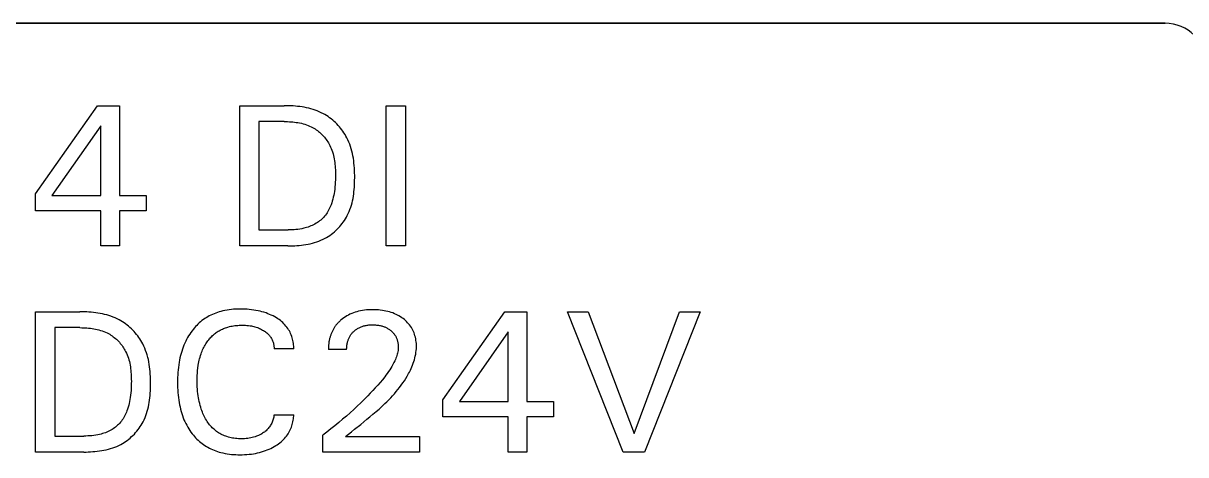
# Model space of a CAD drawing. Extents: x 10 to 879, y 6 to 221.
# Drawn here: x 653.17 to 663.47, y 189.8 to 193.62 of the extents above; entities that cross this region are included whole.
import ezdxf

# ---------------------------------------------------------------- set-up
doc = ezdxf.new("R2010")
doc.units = 0
doc.header["$LTSCALE"] = 5
doc.header["$MEASUREMENT"] = 0
doc.layers.get('0').update_dxf_attribs({"linetype": 'CONTINUOUS'})

msp = doc.modelspace()

# ---------------------------------------------------------------- linework, layer by layer
at = {"color": 7, "linetype": 'Continuous'}
for p, q in [((653.057, 193.624), (663.286, 193.624)), ((663.286, 193.624), (653.057, 193.624)), ((653.276, 192.111), (653.824, 192.893)), ((653.824, 192.893), (654.02, 192.893)), ((654.02, 192.893), (654.02, 192.097)), ((655.085, 191.651), (655.085, 192.893)), ((655.085, 192.893), (655.479, 192.893)), ((655.498, 192.893), (655.479, 192.893)), ((655.518, 192.893), (655.498, 192.893)), ((655.538, 192.892), (655.518, 192.893)), ((655.558, 192.891), (655.538, 192.892)), ((655.578, 192.889), (655.558, 192.891)), ((655.598, 192.887), (655.578, 192.889)), ((655.618, 192.885), (655.598, 192.887)), ((655.638, 192.882), (655.618, 192.885)), ((655.657, 192.879), (655.638, 192.882)), ((655.677, 192.875), (655.657, 192.879)), ((655.696, 192.871), (655.677, 192.875)), ((655.716, 192.866), (655.696, 192.871)), ((656.384, 191.651), (656.384, 192.893)), ((656.384, 192.893), (656.554, 192.893)), ((656.554, 192.893), (656.554, 191.651)), ((655.735, 192.86), (655.716, 192.866)), ((655.753, 192.854), (655.735, 192.86)), ((655.772, 192.847), (655.753, 192.854)), ((655.79, 192.839), (655.772, 192.847)), ((655.808, 192.831), (655.79, 192.839)), ((655.826, 192.822), (655.808, 192.831)), ((655.84, 192.814), (655.826, 192.822)), ((655.855, 192.805), (655.84, 192.814)), ((655.869, 192.796), (655.855, 192.805)), ((655.882, 192.786), (655.869, 192.796)), ((655.896, 192.776), (655.882, 192.786)), ((655.909, 192.765), (655.896, 192.776)), ((655.922, 192.754), (655.909, 192.765)), ((653.853, 192.716), (653.421, 192.097)), ((653.853, 192.097), (653.853, 192.716)), ((655.255, 192.752), (655.255, 191.792)), ((655.479, 192.752), (655.255, 192.752)), ((655.479, 192.752), (655.494, 192.752)), ((655.494, 192.752), (655.509, 192.752)), ((655.509, 192.752), (655.525, 192.751)), ((655.525, 192.751), (655.54, 192.75)), ((655.54, 192.75), (655.555, 192.749)), ((655.555, 192.749), (655.571, 192.747)), ((655.571, 192.747), (655.586, 192.745)), ((655.586, 192.745), (655.601, 192.743)), ((655.601, 192.743), (655.616, 192.74)), ((655.616, 192.74), (655.631, 192.737)), ((655.631, 192.737), (655.646, 192.733)), ((655.646, 192.733), (655.661, 192.729)), ((655.661, 192.729), (655.676, 192.724)), ((655.676, 192.724), (655.69, 192.719)), ((655.69, 192.719), (655.704, 192.713)), ((655.704, 192.713), (655.718, 192.707)), ((655.718, 192.707), (655.731, 192.7)), ((655.731, 192.7), (655.742, 192.694)), ((655.742, 192.694), (655.753, 192.687)), ((655.753, 192.687), (655.763, 192.68)), ((655.763, 192.68), (655.773, 192.673)), ((655.773, 192.673), (655.783, 192.665)), ((655.783, 192.665), (655.792, 192.658)), ((655.934, 192.743), (655.922, 192.754)), ((655.946, 192.731), (655.934, 192.743)), ((655.957, 192.719), (655.946, 192.731)), ((655.969, 192.706), (655.957, 192.719)), ((655.979, 192.693), (655.969, 192.706)), ((655.99, 192.68), (655.979, 192.693)), ((656, 192.666), (655.99, 192.68)), ((656.009, 192.652), (656, 192.666)), ((655.792, 192.658), (655.801, 192.649)), ((655.801, 192.649), (655.81, 192.641)), ((655.81, 192.641), (655.819, 192.632)), ((655.819, 192.632), (655.827, 192.623)), ((655.827, 192.623), (655.836, 192.613)), ((655.836, 192.613), (655.843, 192.604)), ((655.843, 192.604), (655.851, 192.594)), ((655.851, 192.594), (655.858, 192.584)), ((655.858, 192.584), (655.865, 192.573)), ((655.865, 192.573), (655.871, 192.563)), ((655.871, 192.563), (655.877, 192.552)), ((656.018, 192.638), (656.009, 192.652)), ((656.026, 192.624), (656.018, 192.638)), ((656.034, 192.609), (656.026, 192.624)), ((656.044, 192.59), (656.034, 192.609)), ((656.052, 192.571), (656.044, 192.59)), ((656.06, 192.551), (656.052, 192.571)), ((655.877, 192.552), (655.883, 192.541)), ((655.883, 192.541), (655.89, 192.527)), ((655.89, 192.527), (655.896, 192.513)), ((655.896, 192.513), (655.902, 192.498)), ((655.902, 192.498), (655.907, 192.483)), ((655.907, 192.483), (655.912, 192.468)), ((655.912, 192.468), (655.916, 192.452)), ((656.067, 192.531), (656.06, 192.551)), ((656.073, 192.511), (656.067, 192.531)), ((656.079, 192.49), (656.073, 192.511)), ((656.084, 192.469), (656.079, 192.49)), ((656.088, 192.448), (656.084, 192.469)), ((655.916, 192.452), (655.919, 192.437)), ((655.919, 192.437), (655.922, 192.421)), ((655.922, 192.421), (655.925, 192.406)), ((655.925, 192.406), (655.927, 192.39)), ((655.927, 192.39), (655.929, 192.374)), ((655.929, 192.374), (655.931, 192.358)), ((655.931, 192.358), (655.932, 192.342)), ((656.092, 192.427), (656.088, 192.448)), ((656.095, 192.406), (656.092, 192.427)), ((656.097, 192.385), (656.095, 192.406)), ((656.099, 192.363), (656.097, 192.385)), ((656.101, 192.341), (656.099, 192.363)), ((655.932, 192.342), (655.933, 192.326)), ((655.933, 192.326), (655.933, 192.31)), ((655.933, 192.31), (655.934, 192.294)), ((655.934, 192.257), (655.933, 192.236)), ((655.934, 192.294), (655.934, 192.278)), ((655.934, 192.278), (655.934, 192.257)), ((656.102, 192.32), (656.101, 192.341)), ((656.103, 192.298), (656.102, 192.32)), ((656.104, 192.276), (656.103, 192.298)), ((656.103, 192.233), (656.104, 192.254)), ((656.104, 192.254), (656.104, 192.276)), ((655.927, 192.153), (655.924, 192.133)), ((655.929, 192.174), (655.927, 192.153)), ((655.931, 192.195), (655.929, 192.174)), ((655.932, 192.215), (655.931, 192.195)), ((655.933, 192.236), (655.932, 192.215)), ((656.097, 192.131), (656.099, 192.151)), ((656.099, 192.151), (656.101, 192.172)), ((656.101, 192.172), (656.102, 192.192)), ((656.102, 192.192), (656.103, 192.213)), ((656.103, 192.213), (656.103, 192.233)), ((653.276, 191.962), (653.276, 192.111)), ((653.421, 192.097), (653.853, 192.097)), ((654.02, 192.097), (654.255, 192.097)), ((654.255, 192.097), (654.255, 191.962)), ((655.905, 192.048), (655.9, 192.031)), ((655.91, 192.065), (655.905, 192.048)), ((655.914, 192.082), (655.91, 192.065)), ((655.918, 192.099), (655.914, 192.082)), ((655.921, 192.116), (655.918, 192.099)), ((655.924, 192.133), (655.921, 192.116)), ((656.08, 192.031), (656.085, 192.051)), ((656.085, 192.051), (656.089, 192.071)), ((656.089, 192.071), (656.092, 192.091)), ((656.092, 192.091), (656.095, 192.111)), ((656.095, 192.111), (656.097, 192.131)), ((653.853, 191.962), (653.276, 191.962)), ((653.853, 191.651), (653.853, 191.962)), ((654.02, 191.962), (654.02, 191.651)), ((654.255, 191.962), (654.02, 191.962)), ((655.86, 191.945), (655.853, 191.934)), ((655.867, 191.956), (655.86, 191.945)), ((655.873, 191.968), (655.867, 191.956)), ((655.879, 191.979), (655.873, 191.968)), ((655.884, 191.991), (655.879, 191.979)), ((655.889, 192.003), (655.884, 191.991)), ((655.894, 192.015), (655.889, 192.003)), ((655.9, 192.031), (655.894, 192.015)), ((656.047, 191.937), (656.055, 191.955)), ((656.055, 191.955), (656.062, 191.974)), ((656.062, 191.974), (656.069, 191.993)), ((656.069, 191.993), (656.075, 192.012)), ((656.075, 192.012), (656.08, 192.031)), ((655.74, 191.838), (655.728, 191.832)), ((655.751, 191.844), (655.74, 191.838)), ((655.763, 191.851), (655.751, 191.844)), ((655.773, 191.857), (655.763, 191.851)), ((655.783, 191.864), (655.773, 191.857)), ((655.793, 191.872), (655.783, 191.864)), ((655.803, 191.879), (655.793, 191.872)), ((655.812, 191.888), (655.803, 191.879)), ((655.821, 191.896), (655.812, 191.888)), ((655.829, 191.905), (655.821, 191.896)), ((655.837, 191.914), (655.829, 191.905)), ((655.845, 191.924), (655.837, 191.914)), ((655.853, 191.934), (655.845, 191.924)), ((655.982, 191.835), (655.993, 191.849)), ((655.993, 191.849), (656.003, 191.862)), ((656.003, 191.862), (656.012, 191.876)), ((656.012, 191.876), (656.022, 191.89)), ((656.022, 191.89), (656.03, 191.904)), ((656.03, 191.904), (656.038, 191.919)), ((656.038, 191.919), (656.047, 191.937)), ((655.255, 191.792), (655.513, 191.792)), ((655.53, 191.792), (655.513, 191.792)), ((655.548, 191.793), (655.53, 191.792)), ((655.566, 191.794), (655.548, 191.793)), ((655.583, 191.795), (655.566, 191.794)), ((655.6, 191.797), (655.583, 191.795)), ((655.618, 191.8), (655.6, 191.797)), ((655.635, 191.803), (655.618, 191.8)), ((655.652, 191.807), (655.635, 191.803)), ((655.665, 191.81), (655.652, 191.807)), ((655.678, 191.813), (655.665, 191.81)), ((655.691, 191.817), (655.678, 191.813)), ((655.703, 191.822), (655.691, 191.817)), ((655.716, 191.827), (655.703, 191.822)), ((655.728, 191.832), (655.716, 191.827)), ((655.855, 191.726), (655.87, 191.735)), ((655.87, 191.735), (655.884, 191.744)), ((655.884, 191.744), (655.897, 191.754)), ((655.897, 191.754), (655.911, 191.764)), ((655.911, 191.764), (655.924, 191.775)), ((655.924, 191.775), (655.936, 191.786)), ((655.936, 191.786), (655.948, 191.798)), ((655.948, 191.798), (655.96, 191.81)), ((655.96, 191.81), (655.972, 191.823)), ((655.972, 191.823), (655.982, 191.835)), ((654.02, 191.651), (653.853, 191.651)), ((655.512, 191.651), (655.085, 191.651)), ((655.512, 191.651), (655.532, 191.651)), ((655.532, 191.651), (655.552, 191.652)), ((655.552, 191.652), (655.572, 191.652)), ((655.572, 191.652), (655.592, 191.654)), ((655.592, 191.654), (655.612, 191.655)), ((655.612, 191.655), (655.632, 191.657)), ((655.632, 191.657), (655.651, 191.66)), ((655.651, 191.66), (655.671, 191.663)), ((655.671, 191.663), (655.691, 191.666)), ((655.691, 191.666), (655.71, 191.67)), ((655.71, 191.67), (655.73, 191.675)), ((655.73, 191.675), (655.749, 191.681)), ((655.749, 191.681), (655.768, 191.687)), ((655.768, 191.687), (655.787, 191.693)), ((655.787, 191.693), (655.805, 191.701)), ((655.805, 191.701), (655.823, 191.709)), ((655.823, 191.709), (655.841, 191.718)), ((655.841, 191.718), (655.855, 191.726)), ((656.554, 191.651), (656.384, 191.651)), ((653.276, 189.824), (653.276, 191.066)), ((653.276, 191.066), (653.669, 191.066)), ((653.689, 191.066), (653.669, 191.066)), ((653.709, 191.066), (653.689, 191.066)), ((653.729, 191.065), (653.709, 191.066)), ((653.749, 191.064), (653.729, 191.065)), ((653.769, 191.063), (653.749, 191.064)), ((653.789, 191.061), (653.769, 191.063)), ((653.809, 191.058), (653.789, 191.061)), ((653.828, 191.055), (653.809, 191.058)), ((653.848, 191.052), (653.828, 191.055)), ((653.868, 191.048), (653.848, 191.052)), ((653.887, 191.044), (653.868, 191.048)), ((653.906, 191.039), (653.887, 191.044)), ((653.925, 191.033), (653.906, 191.039)), ((653.944, 191.027), (653.925, 191.033)), ((653.963, 191.02), (653.944, 191.027)), ((653.981, 191.013), (653.963, 191.02)), ((654.788, 191.014), (654.775, 191.006)), ((654.802, 191.022), (654.788, 191.014)), ((654.815, 191.03), (654.802, 191.022)), ((654.829, 191.037), (654.815, 191.03)), ((654.843, 191.044), (654.829, 191.037)), ((654.858, 191.05), (654.843, 191.044)), ((654.872, 191.055), (654.858, 191.05)), ((654.887, 191.061), (654.872, 191.055)), ((654.902, 191.065), (654.887, 191.061)), ((654.917, 191.07), (654.902, 191.065)), ((654.936, 191.075), (654.917, 191.07)), ((654.954, 191.079), (654.936, 191.075)), ((654.973, 191.082), (654.954, 191.079)), ((654.992, 191.085), (654.973, 191.082)), ((655.012, 191.087), (654.992, 191.085)), ((655.031, 191.089), (655.012, 191.087)), ((655.05, 191.09), (655.031, 191.089)), ((655.069, 191.091), (655.05, 191.09)), ((655.089, 191.091), (655.069, 191.091)), ((655.109, 191.091), (655.089, 191.091)), ((655.129, 191.09), (655.109, 191.091)), ((655.15, 191.089), (655.129, 191.09)), ((655.17, 191.087), (655.15, 191.089)), ((655.19, 191.085), (655.17, 191.087)), ((655.21, 191.082), (655.19, 191.085)), ((655.229, 191.079), (655.21, 191.082)), ((655.247, 191.076), (655.229, 191.079)), ((655.265, 191.072), (655.247, 191.076)), ((655.282, 191.067), (655.265, 191.072)), ((655.3, 191.062), (655.282, 191.067)), ((655.318, 191.056), (655.3, 191.062)), ((655.334, 191.05), (655.318, 191.056)), ((655.349, 191.044), (655.334, 191.05)), ((655.365, 191.037), (655.349, 191.044)), ((655.38, 191.03), (655.365, 191.037)), ((655.395, 191.021), (655.38, 191.03)), ((655.41, 191.013), (655.395, 191.021)), ((656.008, 191.014), (655.996, 191.005)), ((656.021, 191.023), (656.008, 191.014)), ((656.034, 191.031), (656.021, 191.023)), ((656.048, 191.038), (656.034, 191.031)), ((656.062, 191.045), (656.048, 191.038)), ((656.077, 191.052), (656.062, 191.045)), ((656.092, 191.058), (656.077, 191.052)), ((656.107, 191.063), (656.092, 191.058)), ((656.123, 191.067), (656.107, 191.063)), ((656.138, 191.072), (656.123, 191.067)), ((656.154, 191.075), (656.138, 191.072)), ((656.172, 191.078), (656.154, 191.075)), ((656.19, 191.081), (656.172, 191.078)), ((656.207, 191.083), (656.19, 191.081)), ((656.225, 191.084), (656.207, 191.083)), ((656.243, 191.085), (656.225, 191.084)), ((656.261, 191.085), (656.243, 191.085)), ((656.279, 191.085), (656.261, 191.085)), ((656.296, 191.084), (656.279, 191.085)), ((656.314, 191.083), (656.296, 191.084)), ((656.331, 191.081), (656.314, 191.083)), ((656.349, 191.079), (656.331, 191.081)), ((656.366, 191.076), (656.349, 191.079)), ((656.381, 191.073), (656.366, 191.076)), ((656.397, 191.07), (656.381, 191.073)), ((656.412, 191.065), (656.397, 191.07)), ((656.427, 191.061), (656.412, 191.065)), ((656.442, 191.056), (656.427, 191.061)), ((656.456, 191.05), (656.442, 191.056)), ((656.47, 191.044), (656.456, 191.05)), ((656.483, 191.037), (656.47, 191.044)), ((656.496, 191.03), (656.483, 191.037)), ((656.509, 191.023), (656.496, 191.03)), ((656.521, 191.014), (656.509, 191.023)), ((656.533, 191.006), (656.521, 191.014)), ((656.886, 190.285), (657.434, 191.066)), ((657.434, 191.066), (657.63, 191.066)), ((657.63, 191.066), (657.63, 190.271)), ((658.483, 189.824), (657.99, 191.066)), ((657.99, 191.066), (658.174, 191.066)), ((658.174, 191.066), (658.581, 189.987)), ((658.581, 189.987), (658.982, 191.066)), ((659.166, 191.066), (658.673, 189.824)), ((658.982, 191.066), (659.166, 191.066)), ((653.446, 190.926), (653.446, 189.965)), ((653.669, 190.926), (653.446, 190.926)), ((653.669, 190.926), (653.685, 190.925)), ((653.685, 190.925), (653.7, 190.925)), ((653.7, 190.925), (653.715, 190.924)), ((653.715, 190.924), (653.731, 190.924)), ((653.731, 190.924), (653.746, 190.922)), ((653.746, 190.922), (653.762, 190.921)), ((653.762, 190.921), (653.777, 190.919)), ((653.777, 190.919), (653.792, 190.916)), ((653.792, 190.916), (653.807, 190.913)), ((653.807, 190.913), (653.822, 190.91)), ((653.999, 191.004), (653.981, 191.013)), ((654.017, 190.995), (653.999, 191.004)), ((654.031, 190.987), (654.017, 190.995)), ((654.046, 190.979), (654.031, 190.987)), ((654.06, 190.969), (654.046, 190.979)), ((654.073, 190.96), (654.06, 190.969)), ((654.087, 190.949), (654.073, 190.96)), ((654.1, 190.939), (654.087, 190.949)), ((654.112, 190.928), (654.1, 190.939)), ((654.125, 190.916), (654.112, 190.928)), ((654.137, 190.904), (654.125, 190.916)), ((654.673, 190.911), (654.663, 190.899)), ((654.683, 190.923), (654.673, 190.911)), ((654.693, 190.935), (654.683, 190.923)), ((654.704, 190.946), (654.693, 190.935)), ((654.715, 190.957), (654.704, 190.946)), ((654.726, 190.968), (654.715, 190.957)), ((654.738, 190.978), (654.726, 190.968)), ((654.75, 190.988), (654.738, 190.978)), ((654.763, 190.997), (654.75, 190.988)), ((654.775, 191.006), (654.763, 190.997)), ((654.922, 190.909), (654.931, 190.914)), ((654.931, 190.914), (654.941, 190.918)), ((654.941, 190.918), (654.951, 190.922)), ((654.951, 190.922), (654.96, 190.925)), ((654.96, 190.925), (654.97, 190.928)), ((654.97, 190.928), (654.98, 190.931)), ((654.98, 190.931), (654.993, 190.935)), ((654.993, 190.935), (655.005, 190.938)), ((655.005, 190.938), (655.018, 190.94)), ((655.018, 190.94), (655.03, 190.942)), ((655.03, 190.942), (655.043, 190.944)), ((655.043, 190.944), (655.055, 190.945)), ((655.055, 190.945), (655.068, 190.946)), ((655.068, 190.946), (655.081, 190.947)), ((655.081, 190.947), (655.093, 190.947)), ((655.093, 190.947), (655.106, 190.948)), ((655.106, 190.948), (655.121, 190.947)), ((655.121, 190.947), (655.135, 190.947)), ((655.135, 190.947), (655.149, 190.946)), ((655.149, 190.946), (655.164, 190.944)), ((655.164, 190.944), (655.178, 190.942)), ((655.178, 190.942), (655.189, 190.941)), ((655.189, 190.941), (655.199, 190.938)), ((655.199, 190.938), (655.21, 190.936)), ((655.21, 190.936), (655.22, 190.933)), ((655.22, 190.933), (655.231, 190.93)), ((655.231, 190.93), (655.241, 190.926)), ((655.241, 190.926), (655.251, 190.923)), ((655.251, 190.923), (655.26, 190.919)), ((655.26, 190.919), (655.269, 190.915)), ((655.269, 190.915), (655.279, 190.91)), ((655.422, 191.005), (655.41, 191.013)), ((655.433, 190.997), (655.422, 191.005)), ((655.445, 190.989), (655.433, 190.997)), ((655.456, 190.98), (655.445, 190.989)), ((655.466, 190.971), (655.456, 190.98)), ((655.476, 190.961), (655.466, 190.971)), ((655.486, 190.951), (655.476, 190.961)), ((655.495, 190.94), (655.486, 190.951)), ((655.503, 190.93), (655.495, 190.94)), ((655.511, 190.919), (655.503, 190.93)), ((655.518, 190.908), (655.511, 190.919)), ((655.915, 190.913), (655.912, 190.907)), ((655.918, 190.918), (655.915, 190.913)), ((655.921, 190.924), (655.918, 190.918)), ((655.925, 190.929), (655.921, 190.924)), ((655.928, 190.934), (655.925, 190.929)), ((655.931, 190.938), (655.928, 190.934)), ((655.935, 190.943), (655.931, 190.938)), ((655.938, 190.948), (655.935, 190.943)), ((655.942, 190.953), (655.938, 190.948)), ((655.946, 190.957), (655.942, 190.953)), ((655.95, 190.962), (655.946, 190.957)), ((655.954, 190.966), (655.95, 190.962)), ((655.958, 190.971), (655.954, 190.966)), ((655.962, 190.975), (655.958, 190.971)), ((655.966, 190.979), (655.962, 190.975)), ((655.971, 190.983), (655.966, 190.979)), ((655.975, 190.987), (655.971, 190.983)), ((655.979, 190.991), (655.975, 190.987)), ((655.984, 190.995), (655.979, 190.991)), ((655.996, 191.005), (655.984, 190.995)), ((656.117, 190.91), (656.123, 190.914)), ((656.123, 190.914), (656.129, 190.918)), ((656.129, 190.918), (656.135, 190.922)), ((656.135, 190.922), (656.142, 190.925)), ((656.142, 190.925), (656.148, 190.928)), ((656.148, 190.928), (656.155, 190.931)), ((656.155, 190.931), (656.162, 190.934)), ((656.162, 190.934), (656.169, 190.937)), ((656.169, 190.937), (656.176, 190.939)), ((656.176, 190.939), (656.183, 190.941)), ((656.183, 190.941), (656.19, 190.943)), ((656.19, 190.943), (656.197, 190.945)), ((656.197, 190.945), (656.205, 190.946)), ((656.205, 190.946), (656.213, 190.948)), ((656.213, 190.948), (656.221, 190.949)), ((656.221, 190.949), (656.229, 190.95)), ((656.229, 190.95), (656.237, 190.95)), ((656.237, 190.95), (656.245, 190.951)), ((656.245, 190.951), (656.253, 190.951)), ((656.253, 190.951), (656.261, 190.951)), ((656.261, 190.951), (656.27, 190.951)), ((656.27, 190.951), (656.279, 190.951)), ((656.279, 190.951), (656.288, 190.95)), ((656.288, 190.95), (656.297, 190.949)), ((656.297, 190.949), (656.306, 190.948)), ((656.306, 190.948), (656.315, 190.947)), ((656.315, 190.947), (656.324, 190.946)), ((656.324, 190.946), (656.331, 190.944)), ((656.331, 190.944), (656.338, 190.943)), ((656.338, 190.943), (656.345, 190.941)), ((656.345, 190.941), (656.351, 190.939)), ((656.351, 190.939), (656.358, 190.937)), ((656.358, 190.937), (656.365, 190.934)), ((656.365, 190.934), (656.371, 190.932)), ((656.371, 190.932), (656.378, 190.929)), ((656.378, 190.929), (656.384, 190.926)), ((656.384, 190.926), (656.39, 190.923)), ((656.39, 190.923), (656.396, 190.92)), ((656.396, 190.92), (656.401, 190.916)), ((656.401, 190.916), (656.407, 190.913)), ((656.407, 190.913), (656.413, 190.909)), ((656.544, 190.997), (656.533, 191.006)), ((656.554, 190.989), (656.544, 190.997)), ((656.564, 190.98), (656.554, 190.989)), ((656.573, 190.97), (656.564, 190.98)), ((656.582, 190.96), (656.573, 190.97)), ((656.591, 190.95), (656.582, 190.96)), ((656.599, 190.939), (656.591, 190.95)), ((656.606, 190.928), (656.599, 190.939)), ((656.613, 190.916), (656.606, 190.928)), ((656.619, 190.905), (656.613, 190.916)), ((653.822, 190.91), (653.837, 190.906)), ((653.837, 190.906), (653.852, 190.902)), ((653.852, 190.902), (653.866, 190.897)), ((653.866, 190.897), (653.881, 190.892)), ((653.881, 190.892), (653.895, 190.886)), ((653.895, 190.886), (653.909, 190.88)), ((653.909, 190.88), (653.922, 190.873)), ((653.922, 190.873), (653.933, 190.867)), ((653.933, 190.867), (653.943, 190.86)), ((653.943, 190.86), (653.954, 190.853)), ((653.954, 190.853), (653.964, 190.846)), ((653.964, 190.846), (653.973, 190.839)), ((653.973, 190.839), (653.983, 190.831)), ((653.983, 190.831), (653.992, 190.823)), ((653.992, 190.823), (654.001, 190.814)), ((654.001, 190.814), (654.01, 190.805)), ((654.148, 190.892), (654.137, 190.904)), ((654.159, 190.879), (654.148, 190.892)), ((654.17, 190.866), (654.159, 190.879)), ((654.181, 190.853), (654.17, 190.866)), ((654.19, 190.839), (654.181, 190.853)), ((654.2, 190.826), (654.19, 190.839)), ((654.209, 190.811), (654.2, 190.826)), ((654.217, 190.797), (654.209, 190.811)), ((654.614, 190.822), (654.606, 190.806)), ((654.623, 190.838), (654.614, 190.822)), ((654.632, 190.854), (654.623, 190.838)), ((654.642, 190.869), (654.632, 190.854)), ((654.653, 190.884), (654.642, 190.869)), ((654.663, 190.899), (654.653, 190.884)), ((654.797, 190.801), (654.803, 190.81)), ((654.803, 190.81), (654.81, 190.818)), ((654.81, 190.818), (654.816, 190.826)), ((654.816, 190.826), (654.823, 190.834)), ((654.823, 190.834), (654.83, 190.842)), ((654.83, 190.842), (654.838, 190.849)), ((654.838, 190.849), (654.845, 190.856)), ((654.845, 190.856), (654.853, 190.863)), ((654.853, 190.863), (654.861, 190.87)), ((654.861, 190.87), (654.869, 190.877)), ((654.869, 190.877), (654.877, 190.883)), ((654.877, 190.883), (654.886, 190.889)), ((654.886, 190.889), (654.895, 190.894)), ((654.895, 190.894), (654.904, 190.899)), ((654.904, 190.899), (654.913, 190.904)), ((654.913, 190.904), (654.922, 190.909)), ((655.279, 190.91), (655.288, 190.905)), ((655.288, 190.905), (655.296, 190.9)), ((655.296, 190.9), (655.303, 190.896)), ((655.303, 190.896), (655.31, 190.891)), ((655.31, 190.891), (655.317, 190.886)), ((655.317, 190.886), (655.324, 190.881)), ((655.324, 190.881), (655.33, 190.875)), ((655.33, 190.875), (655.336, 190.869)), ((655.336, 190.869), (655.342, 190.863)), ((655.342, 190.863), (655.348, 190.857)), ((655.348, 190.857), (655.353, 190.851)), ((655.353, 190.851), (655.357, 190.845)), ((655.357, 190.845), (655.362, 190.838)), ((655.362, 190.838), (655.366, 190.831)), ((655.366, 190.831), (655.369, 190.824)), ((655.369, 190.824), (655.373, 190.817)), ((655.373, 190.817), (655.376, 190.81)), ((655.376, 190.81), (655.379, 190.803)), ((655.525, 190.897), (655.518, 190.908)), ((655.531, 190.885), (655.525, 190.897)), ((655.536, 190.873), (655.531, 190.885)), ((655.542, 190.861), (655.536, 190.873)), ((655.546, 190.848), (655.542, 190.861)), ((655.55, 190.836), (655.546, 190.848)), ((655.553, 190.824), (655.55, 190.836)), ((655.556, 190.812), (655.553, 190.824)), ((655.559, 190.8), (655.556, 190.812)), ((655.878, 190.808), (655.876, 190.801)), ((655.879, 190.815), (655.878, 190.808)), ((655.88, 190.822), (655.879, 190.815)), ((655.882, 190.829), (655.88, 190.822)), ((655.884, 190.836), (655.882, 190.829)), ((655.885, 190.842), (655.884, 190.836)), ((655.887, 190.848), (655.885, 190.842)), ((655.889, 190.854), (655.887, 190.848)), ((655.891, 190.86), (655.889, 190.854)), ((655.893, 190.866), (655.891, 190.86)), ((655.896, 190.872), (655.893, 190.866)), ((655.898, 190.878), (655.896, 190.872)), ((655.901, 190.884), (655.898, 190.878)), ((655.903, 190.89), (655.901, 190.884)), ((655.906, 190.896), (655.903, 190.89)), ((655.909, 190.901), (655.906, 190.896)), ((655.912, 190.907), (655.909, 190.901)), ((656.043, 190.807), (656.045, 190.813)), ((656.045, 190.813), (656.047, 190.819)), ((656.047, 190.819), (656.049, 190.825)), ((656.049, 190.825), (656.052, 190.831)), ((656.052, 190.831), (656.054, 190.837)), ((656.054, 190.837), (656.057, 190.842)), ((656.057, 190.842), (656.06, 190.848)), ((656.06, 190.848), (656.064, 190.853)), ((656.064, 190.853), (656.067, 190.859)), ((656.067, 190.859), (656.07, 190.864)), ((656.07, 190.864), (656.074, 190.869)), ((656.074, 190.869), (656.078, 190.874)), ((656.078, 190.874), (656.082, 190.879)), ((656.082, 190.879), (656.086, 190.883)), ((656.086, 190.883), (656.091, 190.888)), ((656.091, 190.888), (656.095, 190.892)), ((656.095, 190.892), (656.101, 190.897)), ((656.101, 190.897), (656.106, 190.902)), ((656.106, 190.902), (656.112, 190.906)), ((656.112, 190.906), (656.117, 190.91)), ((656.413, 190.909), (656.418, 190.905)), ((656.418, 190.905), (656.423, 190.901)), ((656.423, 190.901), (656.428, 190.897)), ((656.428, 190.897), (656.433, 190.893)), ((656.433, 190.893), (656.437, 190.889)), ((656.437, 190.889), (656.441, 190.884)), ((656.441, 190.884), (656.445, 190.88)), ((656.445, 190.88), (656.449, 190.875)), ((656.449, 190.875), (656.453, 190.87)), ((656.453, 190.87), (656.457, 190.865)), ((656.457, 190.865), (656.46, 190.86)), ((656.46, 190.86), (656.464, 190.855)), ((656.464, 190.855), (656.467, 190.85)), ((656.467, 190.85), (656.47, 190.844)), ((656.47, 190.844), (656.472, 190.839)), ((656.472, 190.839), (656.475, 190.833)), ((656.475, 190.833), (656.477, 190.827)), ((656.477, 190.827), (656.479, 190.821)), ((656.479, 190.821), (656.481, 190.815)), ((656.481, 190.815), (656.483, 190.809)), ((656.483, 190.809), (656.484, 190.803)), ((656.625, 190.893), (656.619, 190.905)), ((656.63, 190.881), (656.625, 190.893)), ((656.634, 190.868), (656.63, 190.881)), ((656.638, 190.855), (656.634, 190.868)), ((656.642, 190.842), (656.638, 190.855)), ((656.645, 190.827), (656.642, 190.842)), ((656.647, 190.813), (656.645, 190.827)), ((656.649, 190.799), (656.647, 190.813)), ((657.464, 190.89), (657.032, 190.271)), ((657.464, 190.271), (657.464, 190.89)), ((654.01, 190.805), (654.018, 190.796)), ((654.018, 190.796), (654.026, 190.787)), ((654.026, 190.787), (654.034, 190.777)), ((654.034, 190.777), (654.042, 190.767)), ((654.042, 190.767), (654.049, 190.757)), ((654.049, 190.757), (654.056, 190.747)), ((654.056, 190.747), (654.062, 190.736)), ((654.062, 190.736), (654.068, 190.726)), ((654.068, 190.726), (654.074, 190.715)), ((654.074, 190.715), (654.081, 190.7)), ((654.225, 190.782), (654.217, 190.797)), ((654.234, 190.763), (654.225, 190.782)), ((654.243, 190.744), (654.234, 190.763)), ((654.251, 190.724), (654.243, 190.744)), ((654.258, 190.704), (654.251, 190.724)), ((654.571, 190.716), (654.565, 190.697)), ((654.577, 190.735), (654.571, 190.716)), ((654.584, 190.754), (654.577, 190.735)), ((654.591, 190.772), (654.584, 190.754)), ((654.598, 190.789), (654.591, 190.772)), ((654.606, 190.806), (654.598, 190.789)), ((654.742, 190.693), (654.747, 190.707)), ((654.747, 190.707), (654.752, 190.718)), ((654.752, 190.718), (654.756, 190.729)), ((654.756, 190.729), (654.761, 190.74)), ((654.761, 190.74), (654.767, 190.751)), ((654.767, 190.751), (654.772, 190.761)), ((654.772, 190.761), (654.778, 190.771)), ((654.778, 190.771), (654.784, 190.782)), ((654.784, 190.782), (654.79, 190.792)), ((654.79, 190.792), (654.797, 190.801)), ((655.379, 190.803), (655.381, 190.796)), ((655.381, 190.796), (655.383, 190.788)), ((655.383, 190.788), (655.385, 190.781)), ((655.385, 190.781), (655.386, 190.774)), ((655.386, 190.774), (655.387, 190.767)), ((655.387, 190.767), (655.388, 190.759)), ((655.388, 190.759), (655.389, 190.752)), ((655.389, 190.752), (655.389, 190.745)), ((655.389, 190.745), (655.389, 190.737)), ((655.563, 190.737), (655.389, 190.737)), ((655.561, 190.787), (655.559, 190.8)), ((655.562, 190.775), (655.561, 190.787)), ((655.563, 190.762), (655.562, 190.775)), ((655.563, 190.75), (655.563, 190.762)), ((655.563, 190.737), (655.563, 190.75)), ((655.872, 190.752), (655.871, 190.745)), ((655.871, 190.745), (655.871, 190.738)), ((655.871, 190.738), (655.871, 190.731)), ((656.032, 190.731), (655.871, 190.731)), ((655.873, 190.773), (655.872, 190.766)), ((655.872, 190.766), (655.872, 190.759)), ((655.872, 190.759), (655.872, 190.752)), ((655.874, 190.78), (655.873, 190.773)), ((655.875, 190.794), (655.874, 190.787)), ((655.874, 190.787), (655.874, 190.78)), ((655.876, 190.801), (655.875, 190.794)), ((656.032, 190.739), (656.033, 190.747)), ((656.032, 190.731), (656.032, 190.739)), ((656.033, 190.755), (656.034, 190.763)), ((656.033, 190.747), (656.033, 190.755)), ((656.034, 190.763), (656.035, 190.771)), ((656.035, 190.771), (656.036, 190.779)), ((656.036, 190.779), (656.038, 190.787)), ((656.038, 190.787), (656.039, 190.794)), ((656.039, 190.794), (656.041, 190.801)), ((656.041, 190.801), (656.043, 190.807)), ((656.484, 190.803), (656.486, 190.796)), ((656.486, 190.713), (656.484, 190.701)), ((656.486, 190.796), (656.487, 190.789)), ((656.488, 190.725), (656.486, 190.713)), ((656.487, 190.789), (656.488, 190.783)), ((656.488, 190.783), (656.489, 190.776)), ((656.489, 190.737), (656.488, 190.725)), ((656.489, 190.776), (656.49, 190.769)), ((656.49, 190.749), (656.489, 190.737)), ((656.49, 190.769), (656.49, 190.762)), ((656.49, 190.762), (656.49, 190.755)), ((656.49, 190.755), (656.49, 190.749)), ((656.645, 190.69), (656.647, 190.706)), ((656.647, 190.706), (656.649, 190.723)), ((656.651, 190.785), (656.649, 190.799)), ((656.649, 190.723), (656.651, 190.739)), ((656.651, 190.77), (656.651, 190.785)), ((656.651, 190.756), (656.651, 190.77)), ((656.651, 190.739), (656.651, 190.756)), ((654.081, 190.7), (654.087, 190.686)), ((654.087, 190.686), (654.093, 190.671)), ((654.093, 190.671), (654.098, 190.656)), ((654.098, 190.656), (654.102, 190.641)), ((654.102, 190.641), (654.107, 190.626)), ((654.107, 190.626), (654.11, 190.61)), ((654.11, 190.61), (654.113, 190.595)), ((654.264, 190.684), (654.258, 190.704)), ((654.27, 190.663), (654.264, 190.684)), ((654.275, 190.643), (654.27, 190.663)), ((654.279, 190.622), (654.275, 190.643)), ((654.283, 190.6), (654.279, 190.622)), ((654.548, 190.619), (654.544, 190.597)), ((654.551, 190.639), (654.548, 190.619)), ((654.555, 190.658), (654.551, 190.639)), ((654.56, 190.678), (654.555, 190.658)), ((654.565, 190.697), (654.56, 190.678)), ((654.717, 190.593), (654.72, 190.608)), ((654.72, 190.608), (654.723, 190.622)), ((654.723, 190.622), (654.726, 190.637)), ((654.726, 190.637), (654.729, 190.651)), ((654.729, 190.651), (654.733, 190.665)), ((654.733, 190.665), (654.738, 190.679)), ((654.738, 190.679), (654.742, 190.693)), ((656.452, 190.616), (656.443, 190.6)), ((656.46, 190.633), (656.452, 190.616)), ((656.465, 190.644), (656.46, 190.633)), ((656.469, 190.656), (656.465, 190.644)), ((656.474, 190.667), (656.469, 190.656)), ((656.478, 190.678), (656.474, 190.667)), ((656.481, 190.69), (656.478, 190.678)), ((656.484, 190.701), (656.481, 190.69)), ((656.617, 190.594), (656.623, 190.61)), ((656.623, 190.61), (656.628, 190.626)), ((656.628, 190.626), (656.633, 190.642)), ((656.633, 190.642), (656.638, 190.658)), ((656.638, 190.658), (656.641, 190.674)), ((656.641, 190.674), (656.645, 190.69)), ((654.113, 190.595), (654.116, 190.579)), ((654.116, 190.579), (654.118, 190.563)), ((654.118, 190.563), (654.12, 190.547)), ((654.12, 190.547), (654.121, 190.531)), ((654.121, 190.531), (654.123, 190.515)), ((654.123, 190.515), (654.124, 190.499)), ((654.124, 190.499), (654.124, 190.483)), ((654.286, 190.579), (654.283, 190.6)), ((654.288, 190.558), (654.286, 190.579)), ((654.29, 190.536), (654.288, 190.558)), ((654.292, 190.515), (654.29, 190.536)), ((654.293, 190.493), (654.292, 190.515)), ((654.535, 190.507), (654.534, 190.485)), ((654.536, 190.53), (654.535, 190.507)), ((654.538, 190.552), (654.536, 190.53)), ((654.541, 190.574), (654.538, 190.552)), ((654.544, 190.597), (654.541, 190.574)), ((654.708, 190.503), (654.71, 190.524)), ((654.708, 190.481), (654.708, 190.503)), ((654.71, 190.524), (654.711, 190.546)), ((654.711, 190.546), (654.714, 190.567)), ((654.714, 190.567), (654.717, 190.593)), ((656.381, 190.506), (656.37, 190.491)), ((656.392, 190.521), (656.381, 190.506)), ((656.403, 190.536), (656.392, 190.521)), ((656.414, 190.552), (656.403, 190.536)), ((656.424, 190.567), (656.414, 190.552)), ((656.434, 190.583), (656.424, 190.567)), ((656.443, 190.6), (656.434, 190.583)), ((656.57, 190.497), (656.581, 190.519)), ((656.581, 190.519), (656.589, 190.533)), ((656.589, 190.533), (656.597, 190.548)), ((656.597, 190.548), (656.604, 190.564)), ((656.604, 190.564), (656.61, 190.579)), ((656.61, 190.579), (656.617, 190.594)), ((654.124, 190.409), (654.123, 190.389)), ((654.124, 190.483), (654.124, 190.467)), ((654.124, 190.467), (654.125, 190.451)), ((654.125, 190.451), (654.124, 190.43)), ((654.124, 190.43), (654.124, 190.409)), ((654.294, 190.471), (654.293, 190.493)), ((654.294, 190.449), (654.294, 190.471)), ((654.295, 190.427), (654.294, 190.449)), ((654.294, 190.407), (654.295, 190.427)), ((654.294, 190.386), (654.294, 190.407)), ((654.534, 190.485), (654.533, 190.462)), ((654.533, 190.462), (654.533, 190.44)), ((654.533, 190.44), (654.533, 190.417)), ((654.533, 190.417), (654.534, 190.395)), ((654.707, 190.46), (654.708, 190.481)), ((654.708, 190.44), (654.707, 190.46)), ((654.708, 190.42), (654.708, 190.44)), ((654.709, 190.401), (654.708, 190.42)), ((654.71, 190.381), (654.709, 190.401)), ((656.308, 190.416), (656.286, 190.392)), ((656.329, 190.44), (656.308, 190.416)), ((656.349, 190.465), (656.329, 190.44)), ((656.37, 190.491), (656.349, 190.465)), ((656.487, 190.378), (656.502, 190.397)), ((656.502, 190.397), (656.517, 190.416)), ((656.517, 190.416), (656.531, 190.436)), ((656.531, 190.436), (656.544, 190.456)), ((656.544, 190.456), (656.557, 190.476)), ((656.557, 190.476), (656.57, 190.497)), ((654.115, 190.306), (654.112, 190.289)), ((654.118, 190.327), (654.115, 190.306)), ((654.12, 190.347), (654.118, 190.327)), ((654.122, 190.368), (654.12, 190.347)), ((654.123, 190.389), (654.122, 190.368)), ((654.286, 190.284), (654.288, 190.304)), ((654.288, 190.304), (654.29, 190.325)), ((654.29, 190.325), (654.292, 190.345)), ((654.292, 190.345), (654.293, 190.366)), ((654.293, 190.366), (654.294, 190.386)), ((654.534, 190.395), (654.535, 190.373)), ((654.535, 190.373), (654.537, 190.35)), ((654.537, 190.35), (654.539, 190.328)), ((654.539, 190.328), (654.541, 190.306)), ((654.541, 190.306), (654.544, 190.284)), ((654.712, 190.361), (654.71, 190.381)), ((654.714, 190.342), (654.712, 190.361)), ((654.717, 190.322), (654.714, 190.342)), ((654.719, 190.305), (654.717, 190.322)), ((654.722, 190.288), (654.719, 190.305)), ((656.219, 190.321), (656.189, 190.29)), ((656.242, 190.344), (656.219, 190.321)), ((656.264, 190.368), (656.242, 190.344)), ((656.286, 190.392), (656.264, 190.368)), ((656.406, 190.287), (656.423, 190.305)), ((656.423, 190.305), (656.44, 190.323)), ((656.44, 190.323), (656.456, 190.341)), ((656.456, 190.341), (656.472, 190.359)), ((656.472, 190.359), (656.487, 190.378)), ((654.091, 190.205), (654.085, 190.188)), ((654.096, 190.221), (654.091, 190.205)), ((654.101, 190.238), (654.096, 190.221)), ((654.105, 190.255), (654.101, 190.238)), ((654.109, 190.272), (654.105, 190.255)), ((654.112, 190.289), (654.109, 190.272)), ((654.266, 190.185), (654.271, 190.205)), ((654.271, 190.205), (654.275, 190.224)), ((654.275, 190.224), (654.28, 190.244)), ((654.28, 190.244), (654.283, 190.264)), ((654.283, 190.264), (654.286, 190.284)), ((654.544, 190.284), (654.548, 190.262)), ((654.548, 190.262), (654.551, 190.242)), ((654.551, 190.242), (654.556, 190.223)), ((654.556, 190.223), (654.56, 190.204)), ((654.56, 190.204), (654.565, 190.184)), ((654.726, 190.271), (654.722, 190.288)), ((654.73, 190.254), (654.726, 190.271)), ((654.734, 190.237), (654.73, 190.254)), ((654.739, 190.221), (654.734, 190.237)), ((654.744, 190.204), (654.739, 190.221)), ((654.749, 190.191), (654.744, 190.204)), ((654.754, 190.178), (654.749, 190.191)), ((656.096, 190.202), (656.063, 190.172)), ((656.127, 190.231), (656.096, 190.202)), ((656.158, 190.261), (656.127, 190.231)), ((656.189, 190.29), (656.158, 190.261)), ((656.293, 190.182), (656.32, 190.205)), ((656.32, 190.205), (656.346, 190.229)), ((656.346, 190.229), (656.372, 190.253)), ((656.372, 190.253), (656.389, 190.27)), ((656.389, 190.27), (656.406, 190.287)), ((656.886, 190.135), (656.886, 190.285)), ((657.032, 190.271), (657.464, 190.271)), ((657.63, 190.271), (657.865, 190.271)), ((657.865, 190.271), (657.865, 190.135)), ((654.028, 190.088), (654.02, 190.078)), ((654.036, 190.097), (654.028, 190.088)), ((654.043, 190.108), (654.036, 190.097)), ((654.051, 190.118), (654.043, 190.108)), ((654.057, 190.129), (654.051, 190.118)), ((654.064, 190.141), (654.057, 190.129)), ((654.07, 190.152), (654.064, 190.141)), ((654.075, 190.164), (654.07, 190.152)), ((654.08, 190.176), (654.075, 190.164)), ((654.085, 190.188), (654.08, 190.176)), ((654.221, 190.078), (654.229, 190.092)), ((654.229, 190.092), (654.238, 190.11)), ((654.238, 190.11), (654.246, 190.129)), ((654.246, 190.129), (654.253, 190.147)), ((654.253, 190.147), (654.26, 190.166)), ((654.26, 190.166), (654.266, 190.185)), ((654.565, 190.184), (654.571, 190.165)), ((654.571, 190.165), (654.577, 190.147)), ((654.577, 190.147), (654.584, 190.128)), ((654.584, 190.128), (654.591, 190.11)), ((654.591, 190.11), (654.599, 190.093)), ((654.599, 190.093), (654.607, 190.077)), ((654.759, 190.166), (654.754, 190.178)), ((654.764, 190.153), (654.759, 190.166)), ((654.77, 190.141), (654.764, 190.153)), ((654.777, 190.129), (654.77, 190.141)), ((654.783, 190.117), (654.777, 190.129)), ((654.79, 190.105), (654.783, 190.117)), ((654.797, 190.095), (654.79, 190.105)), ((654.803, 190.085), (654.797, 190.095)), ((655.372, 190.088), (655.368, 190.079)), ((655.375, 190.097), (655.372, 190.088)), ((655.379, 190.106), (655.375, 190.097)), ((655.382, 190.115), (655.379, 190.106)), ((655.384, 190.125), (655.382, 190.115)), ((655.386, 190.134), (655.384, 190.125)), ((655.388, 190.144), (655.386, 190.134)), ((655.389, 190.154), (655.388, 190.144)), ((655.389, 190.154), (655.563, 190.154)), ((655.554, 190.08), (655.557, 190.092)), ((655.557, 190.092), (655.559, 190.105)), ((655.559, 190.105), (655.561, 190.117)), ((655.561, 190.117), (655.562, 190.129)), ((655.562, 190.129), (655.563, 190.141)), ((655.563, 190.141), (655.563, 190.154)), ((655.996, 190.114), (655.963, 190.086)), ((656.03, 190.143), (655.996, 190.114)), ((656.063, 190.172), (656.03, 190.143)), ((656.157, 190.069), (656.185, 190.091)), ((656.185, 190.091), (656.212, 190.114)), ((656.212, 190.114), (656.239, 190.136)), ((656.239, 190.136), (656.266, 190.159)), ((656.266, 190.159), (656.293, 190.182)), ((657.464, 190.135), (656.886, 190.135)), ((657.464, 189.824), (657.464, 190.135)), ((657.63, 190.135), (657.63, 189.824)), ((657.865, 190.135), (657.63, 190.135)), ((653.869, 189.987), (653.856, 189.983)), ((653.882, 189.991), (653.869, 189.987)), ((653.894, 189.995), (653.882, 189.991)), ((653.906, 190), (653.894, 189.995)), ((653.919, 190.005), (653.906, 190)), ((653.931, 190.011), (653.919, 190.005)), ((653.942, 190.017), (653.931, 190.011)), ((653.954, 190.024), (653.942, 190.017)), ((653.964, 190.03), (653.954, 190.024)), ((653.974, 190.037), (653.964, 190.03)), ((653.984, 190.045), (653.974, 190.037)), ((653.994, 190.053), (653.984, 190.045)), ((654.003, 190.061), (653.994, 190.053)), ((654.012, 190.069), (654.003, 190.061)), ((654.02, 190.078), (654.012, 190.069)), ((654.139, 189.971), (654.151, 189.983)), ((654.151, 189.983), (654.162, 189.996)), ((654.162, 189.996), (654.173, 190.009)), ((654.173, 190.009), (654.184, 190.022)), ((654.184, 190.022), (654.194, 190.035)), ((654.194, 190.035), (654.203, 190.049)), ((654.203, 190.049), (654.212, 190.063)), ((654.212, 190.063), (654.221, 190.078)), ((654.607, 190.077), (654.615, 190.061)), ((654.615, 190.061), (654.624, 190.045)), ((654.624, 190.045), (654.633, 190.029)), ((654.633, 190.029), (654.643, 190.014)), ((654.643, 190.014), (654.653, 189.999)), ((654.653, 189.999), (654.664, 189.985)), ((654.664, 189.985), (654.674, 189.973)), ((654.811, 190.075), (654.803, 190.085)), ((654.818, 190.066), (654.811, 190.075)), ((654.826, 190.056), (654.818, 190.066)), ((654.834, 190.047), (654.826, 190.056)), ((654.842, 190.038), (654.834, 190.047)), ((654.851, 190.03), (654.842, 190.038)), ((654.86, 190.022), (654.851, 190.03)), ((654.869, 190.014), (654.86, 190.022)), ((654.878, 190.007), (654.869, 190.014)), ((654.888, 190), (654.878, 190.007)), ((654.898, 189.994), (654.888, 190)), ((654.908, 189.988), (654.898, 189.994)), ((654.918, 189.982), (654.908, 189.988)), ((655.28, 189.985), (655.271, 189.98)), ((655.288, 189.991), (655.28, 189.985)), ((655.296, 189.996), (655.288, 189.991)), ((655.304, 190.001), (655.296, 189.996)), ((655.311, 190.007), (655.304, 190.001)), ((655.319, 190.013), (655.311, 190.007)), ((655.325, 190.02), (655.319, 190.013)), ((655.332, 190.026), (655.325, 190.02)), ((655.338, 190.033), (655.332, 190.026)), ((655.344, 190.04), (655.338, 190.033)), ((655.35, 190.048), (655.344, 190.04)), ((655.355, 190.055), (655.35, 190.048)), ((655.359, 190.063), (655.355, 190.055)), ((655.364, 190.071), (655.359, 190.063)), ((655.368, 190.079), (655.364, 190.071)), ((655.507, 189.975), (655.514, 189.986)), ((655.514, 189.986), (655.521, 189.997)), ((655.521, 189.997), (655.527, 190.009)), ((655.527, 190.009), (655.533, 190.021)), ((655.533, 190.021), (655.538, 190.033)), ((655.538, 190.033), (655.543, 190.045)), ((655.543, 190.045), (655.547, 190.057)), ((655.547, 190.057), (655.551, 190.068)), ((655.551, 190.068), (655.554, 190.08)), ((655.856, 190.001), (655.82, 189.973)), ((655.892, 190.029), (655.856, 190.001)), ((655.928, 190.057), (655.892, 190.029)), ((655.963, 190.086), (655.928, 190.057)), ((656.049, 189.982), (656.076, 190.004)), ((656.076, 190.004), (656.103, 190.025)), ((656.103, 190.025), (656.157, 190.069)), ((653.446, 189.965), (653.704, 189.965)), ((653.721, 189.965), (653.704, 189.965)), ((653.739, 189.966), (653.721, 189.965)), ((653.756, 189.967), (653.739, 189.966)), ((653.774, 189.968), (653.756, 189.967)), ((653.791, 189.97), (653.774, 189.968)), ((653.809, 189.973), (653.791, 189.97)), ((653.826, 189.976), (653.809, 189.973)), ((653.843, 189.98), (653.826, 189.976)), ((653.856, 189.983), (653.843, 189.98)), ((653.996, 189.874), (654.014, 189.882)), ((654.014, 189.882), (654.032, 189.891)), ((654.032, 189.891), (654.046, 189.899)), ((654.046, 189.899), (654.06, 189.908)), ((654.06, 189.908), (654.074, 189.918)), ((654.074, 189.918), (654.088, 189.927)), ((654.088, 189.927), (654.101, 189.938)), ((654.101, 189.938), (654.114, 189.948)), ((654.114, 189.948), (654.127, 189.96)), ((654.127, 189.96), (654.139, 189.971)), ((654.674, 189.973), (654.684, 189.961)), ((654.684, 189.961), (654.694, 189.95)), ((654.694, 189.95), (654.705, 189.939)), ((654.705, 189.939), (654.716, 189.929)), ((654.716, 189.929), (654.727, 189.918)), ((654.727, 189.918), (654.739, 189.909)), ((654.739, 189.909), (654.751, 189.899)), ((654.751, 189.899), (654.763, 189.89)), ((654.763, 189.89), (654.776, 189.882)), ((654.776, 189.882), (654.789, 189.874)), ((654.928, 189.977), (654.918, 189.982)), ((654.939, 189.972), (654.928, 189.977)), ((654.95, 189.967), (654.939, 189.972)), ((654.961, 189.963), (654.95, 189.967)), ((654.972, 189.96), (654.961, 189.963)), ((654.984, 189.956), (654.972, 189.96)), ((654.996, 189.953), (654.984, 189.956)), ((655.009, 189.95), (654.996, 189.953)), ((655.022, 189.948), (655.009, 189.95)), ((655.034, 189.946), (655.022, 189.948)), ((655.047, 189.944), (655.034, 189.946)), ((655.06, 189.943), (655.047, 189.944)), ((655.073, 189.942), (655.06, 189.943)), ((655.085, 189.942), (655.073, 189.942)), ((655.098, 189.941), (655.085, 189.942)), ((655.113, 189.942), (655.098, 189.941)), ((655.127, 189.942), (655.113, 189.942)), ((655.141, 189.943), (655.127, 189.942)), ((655.156, 189.945), (655.141, 189.943)), ((655.17, 189.947), (655.156, 189.945)), ((655.183, 189.949), (655.17, 189.947)), ((655.196, 189.952), (655.183, 189.949)), ((655.208, 189.955), (655.196, 189.952)), ((655.221, 189.959), (655.208, 189.955)), ((655.233, 189.963), (655.221, 189.959)), ((655.243, 189.967), (655.233, 189.963)), ((655.252, 189.971), (655.243, 189.967)), ((655.262, 189.975), (655.252, 189.971)), ((655.271, 189.98), (655.262, 189.975)), ((655.391, 189.873), (655.406, 189.882)), ((655.406, 189.882), (655.417, 189.889)), ((655.417, 189.889), (655.429, 189.897)), ((655.429, 189.897), (655.44, 189.906)), ((655.44, 189.906), (655.451, 189.915)), ((655.451, 189.915), (655.462, 189.924)), ((655.462, 189.924), (655.472, 189.934)), ((655.472, 189.934), (655.481, 189.944)), ((655.481, 189.944), (655.491, 189.954)), ((655.491, 189.954), (655.499, 189.965)), ((655.499, 189.965), (655.507, 189.975)), ((655.82, 189.824), (655.82, 189.973)), ((656.023, 189.96), (656.049, 189.982)), ((656.023, 189.96), (656.677, 189.96)), ((656.677, 189.96), (656.677, 189.824)), ((653.703, 189.824), (653.276, 189.824)), ((653.703, 189.824), (653.723, 189.824)), ((653.723, 189.824), (653.743, 189.825)), ((653.743, 189.825), (653.763, 189.826)), ((653.763, 189.826), (653.783, 189.827)), ((653.783, 189.827), (653.802, 189.828)), ((653.802, 189.828), (653.822, 189.831)), ((653.822, 189.831), (653.842, 189.833)), ((653.842, 189.833), (653.862, 189.836)), ((653.862, 189.836), (653.882, 189.84)), ((653.882, 189.84), (653.901, 189.844)), ((653.901, 189.844), (653.921, 189.848)), ((653.921, 189.848), (653.94, 189.854)), ((653.94, 189.854), (653.959, 189.86)), ((653.959, 189.86), (653.977, 189.867)), ((653.977, 189.867), (653.996, 189.874)), ((654.789, 189.874), (654.802, 189.866)), ((654.802, 189.866), (654.816, 189.859)), ((654.816, 189.859), (654.83, 189.852)), ((654.83, 189.852), (654.844, 189.845)), ((654.844, 189.845), (654.858, 189.839)), ((654.858, 189.839), (654.873, 189.834)), ((654.873, 189.834), (654.887, 189.829)), ((654.887, 189.829), (654.902, 189.824)), ((654.902, 189.824), (654.917, 189.82)), ((654.917, 189.82), (654.936, 189.816)), ((654.936, 189.816), (654.955, 189.812)), ((654.955, 189.812), (654.974, 189.808)), ((654.974, 189.808), (654.993, 189.806)), ((654.993, 189.806), (655.012, 189.803)), ((655.012, 189.803), (655.031, 189.802)), ((655.031, 189.802), (655.05, 189.801)), ((655.05, 189.801), (655.069, 189.8)), ((655.069, 189.8), (655.089, 189.8)), ((655.089, 189.8), (655.108, 189.8)), ((655.108, 189.8), (655.128, 189.801)), ((655.128, 189.801), (655.148, 189.802)), ((655.148, 189.802), (655.168, 189.804)), ((655.168, 189.804), (655.188, 189.806)), ((655.188, 189.806), (655.207, 189.809)), ((655.207, 189.809), (655.225, 189.812)), ((655.225, 189.812), (655.243, 189.816)), ((655.243, 189.816), (655.261, 189.82)), ((655.261, 189.82), (655.278, 189.825)), ((655.278, 189.825), (655.296, 189.83)), ((655.296, 189.83), (655.313, 189.836)), ((655.313, 189.836), (655.329, 189.842)), ((655.329, 189.842), (655.345, 189.849)), ((655.345, 189.849), (655.36, 189.856)), ((655.36, 189.856), (655.376, 189.864)), ((655.376, 189.864), (655.391, 189.873)), ((656.677, 189.824), (655.82, 189.824)), ((657.63, 189.824), (657.464, 189.824)), ((658.673, 189.824), (658.483, 189.824))]:
    msp.add_line(p, q, dxfattribs=at)
msp.add_arc((663.286, 193.259), 0.365, 0, 90, dxfattribs=at)
msp.add_arc((663.286, 193.259), 0.365, 0, 90, dxfattribs=at)

doc.saveas('drawing.dxf')
